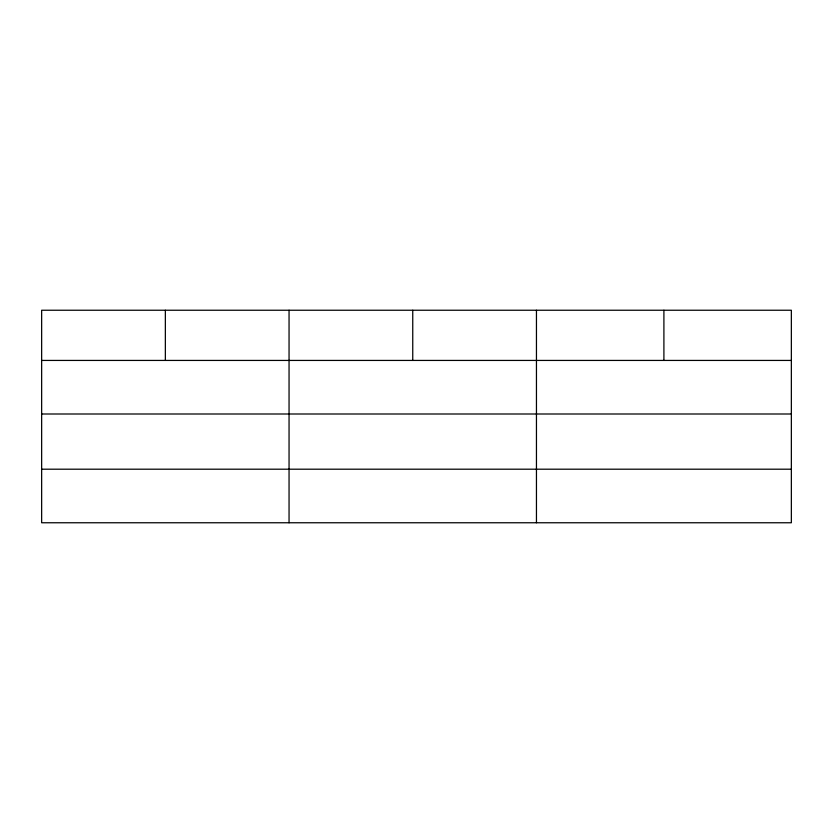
<?xml version="1.0" encoding="UTF-8"?>
<svg xmlns="http://www.w3.org/2000/svg" width="833" height="833" viewBox="0 0 833 833"><rect width="100%" height="100%" fill="white"/><g stroke="black" fill="none" stroke-linecap="round" stroke-linejoin="round"><path stroke-width="1.25" d="M791.35 414.001L791.35 310.24L41.65 310.24L41.65 522.76L791.35 522.76L791.35 414.001L41.65 414.001M41.65 360.429L791.35 360.429M41.65 469.198L791.35 469.198M663.901 310.24L663.901 360.429M536.452 310.24L536.452 522.76M412.751 310.24L412.751 360.429M289.051 310.24L289.051 522.76M165.351 310.24L165.351 360.429"/></g></svg>
